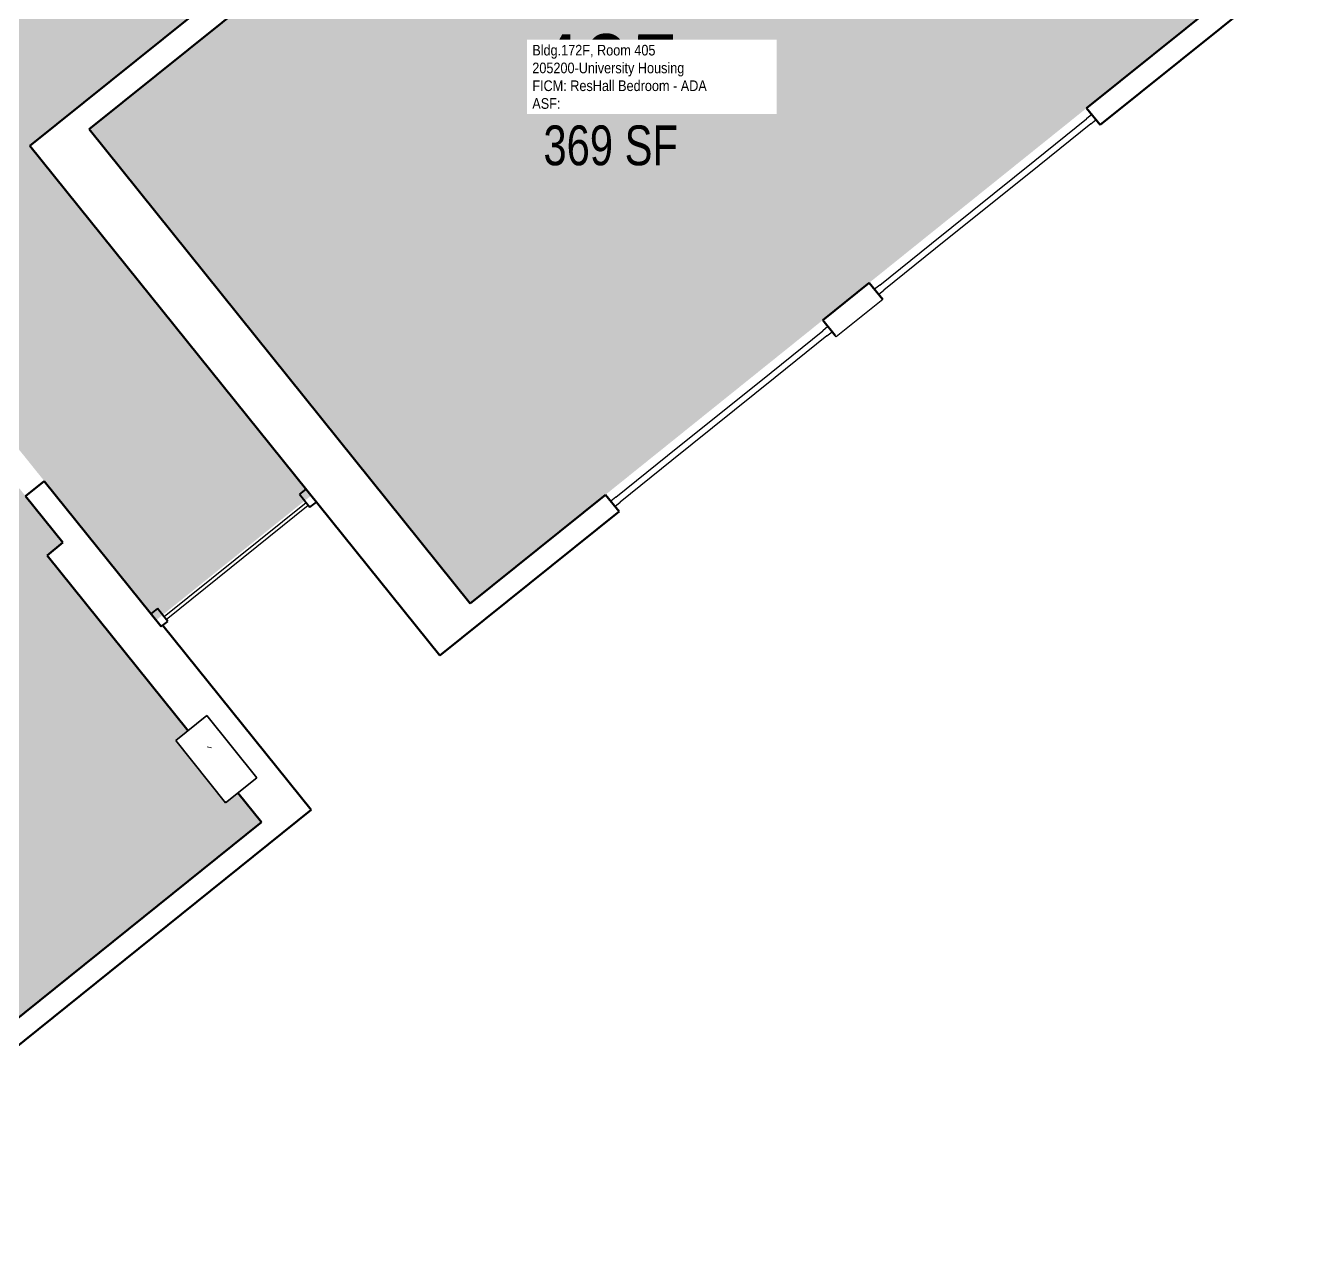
# Model space of a CAD drawing. Header units: inches. Extents: x 69234239 to 69236626, y 27656166 to 27658522.
# Drawn here: x 69236004.6 to 69236389.8, y 27656166.4 to 27656532.9 of the extents above; entities that cross this region are included whole.
import ezdxf
from ezdxf.enums import TextEntityAlignment as Align

# ---------------------------------------------------------------- set-up
doc = ezdxf.new("R2010")
doc.units = ezdxf.units.IN
doc.header["$LTSCALE"] = 100
doc.header["$MEASUREMENT"] = 0
for name, color, linetype in [('A-COLS', 5, 'CONTINUOUS'), ('A-GLAZ', 1, 'CONTINUOUS'), ('A-IDEN-RNUM', 7, 'CONTINUOUS'), ('A-IDEN-SNUM', 4, 'CONTINUOUS'), ('A-IDEN-VNUM', 4, 'CONTINUOUS'), ('A-WALL', 5, 'CONTINUOUS'), ('AREA-TEXT', 3, 'CONTINUOUS'), ('Rooms-Category-Color', 7, 'CONTINUOUS'), ('Rooms-College-Color', 7, 'CONTINUOUS'), ('Rooms-Department-Color', 7, 'CONTINUOUS'), ('Rooms-Division-Color', 7, 'CONTINUOUS'), ('Rooms-Information', 7, 'CONTINUOUS')]:
    doc.layers.add(name, color=color, linetype=linetype)
doc.styles.add('CP_AREA', font='arial.ttf', dxfattribs={"height": 15})
doc.styles.add('CP_ROOMSNUMBER', font='arial.ttf', dxfattribs={"height": 1})
doc.styles.add('CP_ROOMVNUMBER', font='arial.ttf', dxfattribs={"width": 0.85, "height": 0.075})

msp = doc.modelspace()

# ---------------------------------------------------------------- hatches: boundary and pattern name
at = {"layer": 'A-COLS', "lineweight": 5}
h = msp.add_hatch(dxfattribs=at)
h.set_pattern_fill('FP_9', color=256, angle=38.7908, style=0, pattern_type=2)
h.set_pattern_definition([(178.7908, (69235784.634, 27657305.722), (-15.37654, 22.9776), [2.88, -31.68]), (123.7908, (69235784.634, 27657305.722), (-19.1757, -22.2481), [2.304, -25.344]), (229.2418, (69235783.352, 27657307.636), (-34.5522, 0.7301), [2.448, -26.924]), (174.975, (69235778.648, 27657300.91), (-20.7198, 35.925), [4.32, -47.52]), (225.427, (69235776.92, 27657303.903), (-51.6406, 4.5404), [3.671, -40.386]), (119.975, (69235778.65, 27657300.91), (-51.6408, 4.5406), [3.456, -38.016]), (149.7908, (69235777.739, 27657305.106), (-2.30886, 27.55136), [2.88, -31.68]), (94.7908, (69235777.74, 27657305.106), (-27.55756, -10.1621), [2.304, -25.344]), (200.2418, (69235777.546, 27657307.402), (-29.8661, 17.3898), [2.448, -26.924]), (166.2908, (69235784.634, 27657305.722), (-10.25581, -7.64421), [1.267, -23.77, 1.267, -24.461, -25.44]), (166.2908, (69235784.634, 27657305.722), (-10.25581, -7.64421), [-50.765, 1.267, -24.173]), (136.2908, (69235784.634, 27657305.722), (-18.1331, -1.61451), [1.267, -13.402, 1.267, -23.194, -9.696]), (136.2908, (69235784.634, 27657305.722), (-18.1331, -1.61451), [-39.13, 1.267, -8.429]), (96.2908, (69235789.999, 27657299.047), (-12.16747, 16.52022), [1.267, -8.333, 1.267, -28.685, -39.744]), (96.2908, (69235789.999, 27657299.047), (-12.16747, 16.52022), [-39.552, 1.267, -38.477]), (86.2908, (69235792.404, 27657296.054), (-17.02624, 15.04698), [1.267, -11.213, 1.267, -18.624, -28.224]), (86.2908, (69235792.404, 27657296.054), (-17.02624, 15.04698), [-32.371, 1.267, -26.957])])
h.paths.add_polyline_path([(69236074.29, 27656306.14), (69236059.26, 27656324.85), (69236049.9, 27656317.33), (69236064.94, 27656298.62)], flags=0)
at = {"layer": 'Rooms-Category-Color', "true_color": 0xadadad}
msp.add_hatch(color=253, dxfattribs=at).paths.add_polyline_path([(69235420.57, 27657225.02), (69235373.81, 27657187.43), (69235492.64, 27657039.58), (69235590.3, 27656918.09), (69235673.7, 27656814.32), (69235786.81, 27656673.59), (69235869.39, 27656570.85), (69235982.98, 27656429.53), (69236021.56, 27656381.53), (69236043.98, 27656353.63), (69236090.7, 27656391.18), (69236005.97, 27656496.6), (69236017.42, 27656505.8), (69236246.82, 27656690.18), (69236258.27, 27656699.38), (69236343, 27656593.96), (69236389.26, 27656631.14), (69236389.76, 27656631.55), (69236372.3, 27656653.28), (69236366.82, 27656660.1), (69236327.74, 27656708.71), (69236325.08, 27656712.03), (69236325.04, 27656712.08), (69236230.52, 27656829.67), (69236132.08, 27656952.14), (69236034.43, 27657073.64), (69235968.96, 27657155.09), (69235922.19, 27657117.51), (69235925.58, 27657113.29), (69235960.98, 27657069.25), (69235970.06, 27657057.95), (69236102.91, 27656892.66), (69236216.96, 27656750.77), (69236220.68, 27656746.15), (69236168.94, 27656704.56), (69236167.06, 27656706.9), (69236139, 27656684.35), (69236140.88, 27656682.01), (69236130.55, 27656673.71), (69236128.67, 27656676.05), (69236100.61, 27656653.49), (69236102.49, 27656651.16), (69236053.49, 27656611.77), (69235973.06, 27656547.12), (69235968.43, 27656543.4), (69235876.39, 27656657.91), (69235878.73, 27656659.79), (69235854.77, 27656689.61), (69235852.43, 27656687.73), (69235850.63, 27656689.97), (69235716.87, 27656856.38), (69235697.69, 27656880.24), (69235661.16, 27656925.7), (69235657.85, 27656929.81), (69235655.58, 27656932.63), (69235637.42, 27656955.24), (69235538.18, 27657078.7), (69235540.52, 27657080.58), (69235515.85, 27657111.27), (69235513.52, 27657109.39), (69235502.13, 27657123.56), (69235484.91, 27657144.98), (69235482.63, 27657147.81), (69235482.6, 27657147.86), (69235430.64, 27657212.5)])
at = {"layer": 'Rooms-Category-Color', "true_color": 0x728ef3}
for points in [[(69236249.56, 27656683.08), (69236023.76, 27656501.6), (69236138.64, 27656358.67), (69236364.44, 27656540.15)], [(69236075.77, 27656292.73), (69236068.64, 27656301.6), (69236064.94, 27656298.62), (69236049.9, 27656317.33), (69236053.61, 27656320.31), (69236011.13, 27656373.15), (69236015.91, 27656376.99), (69235979.17, 27656422.69), (69235856.07, 27656323.75), (69235856.02, 27656323.71), (69235857.74, 27656321.57), (69235839.08, 27656306.57), (69235837.24, 27656308.86), (69235828.43, 27656301.77), (69235929.92, 27656175.5)]]:
    msp.add_hatch(color=171, dxfattribs=at).paths.add_polyline_path(points)
at = {"layer": 'Rooms-College-Color', "true_color": 0xadadad}
for points in [[(69235420.57, 27657225.02), (69235373.81, 27657187.43), (69235492.64, 27657039.58), (69235590.3, 27656918.09), (69235673.7, 27656814.32), (69235786.81, 27656673.59), (69235869.39, 27656570.85), (69235982.98, 27656429.53), (69236021.56, 27656381.53), (69236043.98, 27656353.63), (69236090.7, 27656391.18), (69236005.97, 27656496.6), (69236017.42, 27656505.8), (69236246.82, 27656690.18), (69236258.27, 27656699.38), (69236343, 27656593.96), (69236389.26, 27656631.14), (69236389.76, 27656631.55), (69236372.3, 27656653.28), (69236366.82, 27656660.1), (69236327.74, 27656708.71), (69236325.08, 27656712.03), (69236325.04, 27656712.08), (69236230.52, 27656829.67), (69236132.08, 27656952.14), (69236034.43, 27657073.64), (69235968.96, 27657155.09), (69235922.19, 27657117.51), (69235925.58, 27657113.29), (69235960.98, 27657069.25), (69235970.06, 27657057.95), (69236102.91, 27656892.66), (69236216.96, 27656750.77), (69236220.68, 27656746.15), (69236168.94, 27656704.56), (69236167.06, 27656706.9), (69236139, 27656684.35), (69236140.88, 27656682.01), (69236130.55, 27656673.71), (69236128.67, 27656676.05), (69236100.61, 27656653.49), (69236102.49, 27656651.16), (69236053.49, 27656611.77), (69235973.06, 27656547.12), (69235968.43, 27656543.4), (69235876.39, 27656657.91), (69235878.73, 27656659.79), (69235854.77, 27656689.61), (69235852.43, 27656687.73), (69235850.63, 27656689.97), (69235716.87, 27656856.38), (69235697.69, 27656880.24), (69235661.16, 27656925.7), (69235657.85, 27656929.81), (69235655.58, 27656932.63), (69235637.42, 27656955.24), (69235538.18, 27657078.7), (69235540.52, 27657080.58), (69235515.85, 27657111.27), (69235513.52, 27657109.39), (69235502.13, 27657123.56), (69235484.91, 27657144.98), (69235482.63, 27657147.81), (69235482.6, 27657147.86), (69235430.64, 27657212.5)], [(69236249.56, 27656683.08), (69236023.76, 27656501.6), (69236138.64, 27656358.67), (69236364.44, 27656540.15)], [(69236075.77, 27656292.73), (69236068.64, 27656301.6), (69236064.94, 27656298.62), (69236049.9, 27656317.33), (69236053.61, 27656320.31), (69236011.13, 27656373.15), (69236015.91, 27656376.99), (69235979.17, 27656422.69), (69235856.07, 27656323.75), (69235856.02, 27656323.71), (69235857.74, 27656321.57), (69235839.08, 27656306.57), (69235837.24, 27656308.86), (69235828.43, 27656301.77), (69235929.92, 27656175.5)]]:
    msp.add_hatch(color=253, dxfattribs=at).paths.add_polyline_path(points)
at = {"layer": 'Rooms-Department-Color', "true_color": 0xacacac}
msp.add_hatch(color=253, dxfattribs=at).paths.add_polyline_path([(69235420.57, 27657225.02), (69235373.81, 27657187.43), (69235492.64, 27657039.58), (69235590.3, 27656918.09), (69235673.7, 27656814.32), (69235786.81, 27656673.59), (69235869.39, 27656570.85), (69235982.98, 27656429.53), (69236021.56, 27656381.53), (69236043.98, 27656353.63), (69236090.7, 27656391.18), (69236005.97, 27656496.6), (69236017.42, 27656505.8), (69236246.82, 27656690.18), (69236258.27, 27656699.38), (69236343, 27656593.96), (69236389.26, 27656631.14), (69236389.76, 27656631.55), (69236372.3, 27656653.28), (69236366.82, 27656660.1), (69236327.74, 27656708.71), (69236325.08, 27656712.03), (69236325.04, 27656712.08), (69236230.52, 27656829.67), (69236132.08, 27656952.14), (69236034.43, 27657073.64), (69235968.96, 27657155.09), (69235922.19, 27657117.51), (69235925.58, 27657113.29), (69235960.98, 27657069.25), (69235970.06, 27657057.95), (69236102.91, 27656892.66), (69236216.96, 27656750.77), (69236220.68, 27656746.15), (69236168.94, 27656704.56), (69236167.06, 27656706.9), (69236139, 27656684.35), (69236140.88, 27656682.01), (69236130.55, 27656673.71), (69236128.67, 27656676.05), (69236100.61, 27656653.49), (69236102.49, 27656651.16), (69236053.49, 27656611.77), (69235973.06, 27656547.12), (69235968.43, 27656543.4), (69235876.39, 27656657.91), (69235878.73, 27656659.79), (69235854.77, 27656689.61), (69235852.43, 27656687.73), (69235850.63, 27656689.97), (69235716.87, 27656856.38), (69235697.69, 27656880.24), (69235661.16, 27656925.7), (69235657.85, 27656929.81), (69235655.58, 27656932.63), (69235637.42, 27656955.24), (69235538.18, 27657078.7), (69235540.52, 27657080.58), (69235515.85, 27657111.27), (69235513.52, 27657109.39), (69235502.13, 27657123.56), (69235484.91, 27657144.98), (69235482.63, 27657147.81), (69235482.6, 27657147.86), (69235430.64, 27657212.5)])
at = {"layer": 'Rooms-Department-Color', "true_color": 0x604aed}
for points in [[(69236249.56, 27656683.08), (69236023.76, 27656501.6), (69236138.64, 27656358.67), (69236364.44, 27656540.15)], [(69236075.77, 27656292.73), (69236068.64, 27656301.6), (69236064.94, 27656298.62), (69236049.9, 27656317.33), (69236053.61, 27656320.31), (69236011.13, 27656373.15), (69236015.91, 27656376.99), (69235979.17, 27656422.69), (69235856.07, 27656323.75), (69235856.02, 27656323.71), (69235857.74, 27656321.57), (69235839.08, 27656306.57), (69235837.24, 27656308.86), (69235828.43, 27656301.77), (69235929.92, 27656175.5)]]:
    msp.add_hatch(color=173, dxfattribs=at).paths.add_polyline_path(points)
at = {"layer": 'Rooms-Division-Color', "true_color": 0xadadad}
msp.add_hatch(color=253, dxfattribs=at).paths.add_polyline_path([(69235420.57, 27657225.02), (69235373.81, 27657187.43), (69235492.64, 27657039.58), (69235590.3, 27656918.09), (69235673.7, 27656814.32), (69235786.81, 27656673.59), (69235869.39, 27656570.85), (69235982.98, 27656429.53), (69236021.56, 27656381.53), (69236043.98, 27656353.63), (69236090.7, 27656391.18), (69236005.97, 27656496.6), (69236017.42, 27656505.8), (69236246.82, 27656690.18), (69236258.27, 27656699.38), (69236343, 27656593.96), (69236389.26, 27656631.14), (69236389.76, 27656631.55), (69236372.3, 27656653.28), (69236366.82, 27656660.1), (69236327.74, 27656708.71), (69236325.08, 27656712.03), (69236325.04, 27656712.08), (69236230.52, 27656829.67), (69236132.08, 27656952.14), (69236034.43, 27657073.64), (69235968.96, 27657155.09), (69235922.19, 27657117.51), (69235925.58, 27657113.29), (69235960.98, 27657069.25), (69235970.06, 27657057.95), (69236102.91, 27656892.66), (69236216.96, 27656750.77), (69236220.68, 27656746.15), (69236168.94, 27656704.56), (69236167.06, 27656706.9), (69236139, 27656684.35), (69236140.88, 27656682.01), (69236130.55, 27656673.71), (69236128.67, 27656676.05), (69236100.61, 27656653.49), (69236102.49, 27656651.16), (69236053.49, 27656611.77), (69235973.06, 27656547.12), (69235968.43, 27656543.4), (69235876.39, 27656657.91), (69235878.73, 27656659.79), (69235854.77, 27656689.61), (69235852.43, 27656687.73), (69235850.63, 27656689.97), (69235716.87, 27656856.38), (69235697.69, 27656880.24), (69235661.16, 27656925.7), (69235657.85, 27656929.81), (69235655.58, 27656932.63), (69235637.42, 27656955.24), (69235538.18, 27657078.7), (69235540.52, 27657080.58), (69235515.85, 27657111.27), (69235513.52, 27657109.39), (69235502.13, 27657123.56), (69235484.91, 27657144.98), (69235482.63, 27657147.81), (69235482.6, 27657147.86), (69235430.64, 27657212.5)])
at = {"layer": 'Rooms-Division-Color', "true_color": 0x604aed}
for points in [[(69236249.56, 27656683.08), (69236023.76, 27656501.6), (69236138.64, 27656358.67), (69236364.44, 27656540.15)], [(69236075.77, 27656292.73), (69236068.64, 27656301.6), (69236064.94, 27656298.62), (69236049.9, 27656317.33), (69236053.61, 27656320.31), (69236011.13, 27656373.15), (69236015.91, 27656376.99), (69235979.17, 27656422.69), (69235856.07, 27656323.75), (69235856.02, 27656323.71), (69235857.74, 27656321.57), (69235839.08, 27656306.57), (69235837.24, 27656308.86), (69235828.43, 27656301.77), (69235929.92, 27656175.5)]]:
    msp.add_hatch(color=173, dxfattribs=at).paths.add_polyline_path(points)

# ---------------------------------------------------------------- linework, layer by layer
at = {"layer": 'A-COLS', "lineweight": 35}
for p, q in [((69236049.9, 27656317.33), (69236059.26, 27656324.85)), ((69236059.26, 27656324.85), (69236074.29, 27656306.14)), ((69236064.94, 27656298.62), (69236049.9, 27656317.33)), ((69236074.29, 27656306.14), (69236064.94, 27656298.62))]:
    msp.add_line(p, q, dxfattribs=at)
at = {"layer": 'A-GLAZ'}
for p, q in [((69236308.81, 27656492.23), (69236324.4, 27656504.76)), ((69236325.96, 27656506.02), (69236324.4, 27656504.76)), ((69236325.65, 27656503.2), (69236310.07, 27656490.67)), ((69236325.65, 27656503.2), (69236327.21, 27656504.46)), ((69236277.63, 27656467.17), (69236308.81, 27656492.23)), ((69236310.07, 27656490.67), (69236278.89, 27656465.61)), ((69236262.05, 27656454.64), (69236277.63, 27656467.17)), ((69236278.89, 27656465.61), (69236263.3, 27656453.09)), ((69236262.05, 27656454.64), (69236260.49, 27656453.39)), ((69236261.74, 27656451.83), (69236263.3, 27656453.09)), ((69236229.31, 27656428.33), (69236244.9, 27656440.86)), ((69236246.15, 27656439.3), (69236230.56, 27656426.77)), ((69236246.46, 27656442.11), (69236244.9, 27656440.86)), ((69236246.15, 27656439.3), (69236247.71, 27656440.56)), ((69236198.13, 27656403.27), (69236229.31, 27656428.33)), ((69236230.56, 27656426.77), (69236199.39, 27656401.71)), ((69236182.54, 27656390.74), (69236198.13, 27656403.27)), ((69236199.39, 27656401.71), (69236183.8, 27656389.18)), ((69236182.54, 27656390.74), (69236180.98, 27656389.49)), ((69236182.24, 27656387.93), (69236183.8, 27656389.18)), ((69236089.22, 27656389.03), (69236046.4, 27656354.61)), ((69236047.03, 27656353.83), (69236089.85, 27656388.25))]:
    msp.add_line(p, q, dxfattribs=at)
at = {"layer": 'A-GLAZ', "lineweight": 40, "extrusion": (0, 0, -1)}
for p, q in [((69236089.14, 27656393.13), (69236087.19, 27656391.56)), ((69236087.19, 27656391.56), (69236090.32, 27656387.66)), ((69236090.32, 27656387.66), (69236092.27, 27656389.23))]:
    msp.add_line(p, q, dxfattribs=at)
at = {"layer": 'A-GLAZ', "lineweight": 40}
for p, q in [((69236044.37, 27656357.14), (69236042.42, 27656355.58)), ((69236047.5, 27656353.25), (69236044.37, 27656357.14)), ((69236045.55, 27656351.68), (69236047.5, 27656353.25))]:
    msp.add_line(p, q, dxfattribs=at)
at = {"layer": 'A-WALL', "lineweight": 50}
for p, q in [((69236095.85, 27656568.84), (69236005.97, 27656496.6)), ((69236023.76, 27656501.6), (69236100.39, 27656563.19)), ((69236328.47, 27656502.9), (69236381.76, 27656545.73)), ((69236364.44, 27656540.15), (69236324.39, 27656507.96)), ((69236324.39, 27656507.96), (69236328.47, 27656502.9)), ((69236138.64, 27656358.67), (69236023.76, 27656501.6)), ((69236005.97, 27656496.6), (69236129.47, 27656342.95)), ((69236258.92, 27656455.34), (69236244.89, 27656444.06)), ((69236262.99, 27656450.27), (69236258.92, 27656455.34)), ((69236244.89, 27656444.06), (69236248.61, 27656439.44)), ((69236010.28, 27656395.56), (69236004.63, 27656391.02)), ((69236045.55, 27656351.68), (69236010.28, 27656395.56)), ((69236004.63, 27656391.02), (69236015.91, 27656376.99)), ((69236179.42, 27656391.44), (69236138.64, 27656358.67)), ((69236183.49, 27656386.37), (69236179.42, 27656391.44)), ((69236129.47, 27656342.95), (69236183.49, 27656386.37)), ((69236015.91, 27656376.99), (69236011.13, 27656373.15)), ((69236011.13, 27656373.15), (69236053.61, 27656320.31)), ((69236090.75, 27656296.44), (69236046.04, 27656352.07)), ((69236068.64, 27656301.6), (69236075.77, 27656292.73)), ((69235928.92, 27656166.37), (69236090.75, 27656296.44)), ((69236075.77, 27656292.73), (69235929.92, 27656175.5))]:
    msp.add_line(p, q, dxfattribs=at)
at = {"layer": 'A-WALL'}
for p, q in [((69236262.99, 27656450.27), (69236248.95, 27656438.99)), ((69236248.95, 27656438.99), (69236248.61, 27656439.44))]:
    msp.add_line(p, q, dxfattribs=at)

# ---------------------------------------------------------------- texts
at = {"layer": 'A-IDEN-RNUM', "style": 'CP_ROOMSNUMBER'}
msp.add_text('0405-00', height=1, dxfattribs=at).set_placement((69236157.35, 27656507.71))
at = {"layer": 'A-IDEN-SNUM', "style": 'CP_ROOMSNUMBER'}
msp.add_text('172F040500', height=1, dxfattribs=at).set_placement((69236157.35, 27656507.71))
at = {"layer": 'A-IDEN-VNUM', "style": 'CP_ROOMVNUMBER', "width": 0.85}
msp.add_text('405', height=22.5, dxfattribs=at).set_placement((69236157.35, 27656507.71))
at = {"layer": 'AREA-TEXT', "style": 'CP_AREA', "width": 0.75}
msp.add_text('369 SF', height=12, dxfattribs=at).set_placement((69236180.98, 27656496.75), align=Align.MIDDLE_CENTER)

# ---------------------------------------------------------------- next in the draw order: texts
at = {"layer": 'Rooms-Information', "insert": (69236157.35, 27656507.71), "char_height": 3.2143, "width": 72, "attachment_point": 7, "style": 'CP_ROOMVNUMBER', "bg_fill": 3, "box_fill_scale": 1.5, "bg_fill_color": 256, "bg_fill_true_color": 13158600, "bg_fill_transparency": 0}
msp.add_mtext('Bldg.172F, Room 405^M^J205200-University Housing^M^JFICM: ResHall Bedroom - ADA^M^JASF: ', dxfattribs=at)

doc.saveas('drawing.dxf')
